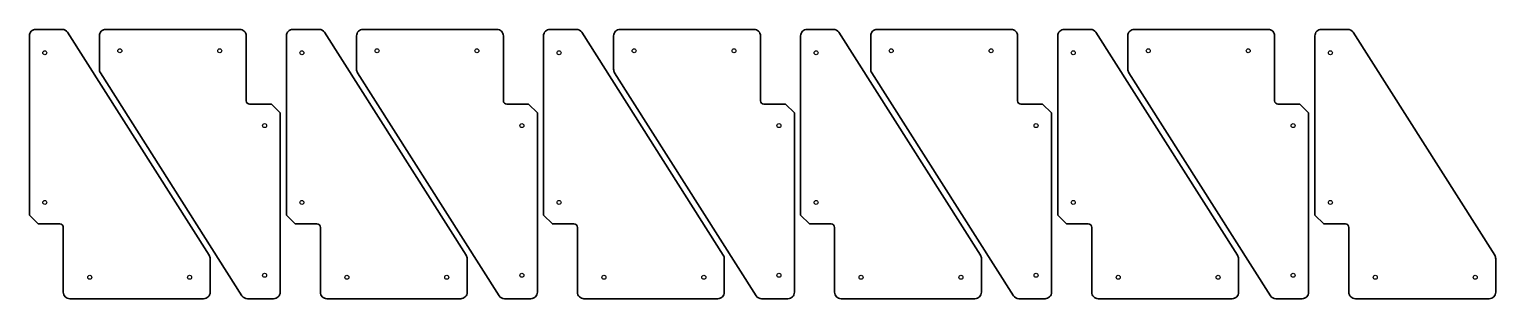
# Model space of a CAD drawing. Header units: millimetres. Extents: x 1270 to 2739, y 197 to 467.
import ezdxf

# ---------------------------------------------------------------- set-up
doc = ezdxf.new("R2010")
doc.units = ezdxf.units.MM

msp = doc.modelspace()

# ---------------------------------------------------------------- linework, layer by layer
at = {"lineweight": 30}
for points in [[(1277, 467.2, 0.414214), (1270.5, 460.7), (1270.5, 281.1), (1279.4, 272.2), (1301, 272.2, -0.414214), (1304.5, 268.7), (1304.5, 203.7, 0.414214), (1311, 197.2), (1445, 197.2, 0.414214), (1451.5, 203.7), (1451.5, 237.3, 0.144242), (1450.4, 240.8), (1308.7, 464.3, 0.254751), (1303.3, 467.2)], [(1515.1, 197.2, 0.414214), (1521.6, 203.7), (1521.6, 383.4), (1512.8, 392.2), (1491.1, 392.2, -0.414214), (1487.6, 395.7), (1487.6, 460.7, 0.414214), (1481.1, 467.2), (1347.1, 467.2, 0.414214), (1340.6, 460.7), (1340.6, 427.2, 0.144242), (1341.7, 423.7), (1483.4, 200.2, 0.254751), (1488.9, 197.2)], [(1534.4, 467.2, 0.414214), (1527.9, 460.7), (1527.9, 281.1), (1536.8, 272.2), (1558.4, 272.2, -0.414214), (1561.9, 268.7), (1561.9, 203.7, 0.414214), (1568.4, 197.2), (1702.4, 197.2, 0.414214), (1708.9, 203.7), (1708.9, 237.3, 0.144242), (1707.9, 240.8), (1566.1, 464.3, 0.254751), (1560.7, 467.2)], [(1772.6, 197.2, 0.414214), (1779.1, 203.7), (1779.1, 383.4), (1770.2, 392.2), (1748.6, 392.2, -0.414214), (1745.1, 395.7), (1745.1, 460.7, 0.414214), (1738.6, 467.2), (1604.6, 467.2, 0.414214), (1598.1, 460.7), (1598.1, 427.2, 0.144242), (1599.1, 423.7), (1740.8, 200.2, 0.254751), (1746.3, 197.2)], [(1791.8, 467.2, 0.414214), (1785.3, 460.7), (1785.3, 281.1), (1794.2, 272.2), (1815.8, 272.2, -0.414214), (1819.3, 268.7), (1819.3, 203.7, 0.414214), (1825.8, 197.2), (1959.8, 197.2, 0.414214), (1966.3, 203.7), (1966.3, 237.3, 0.144242), (1965.3, 240.8), (1823.6, 464.3, 0.254751), (1818.1, 467.2)], [(2030, 197.2, 0.414214), (2036.5, 203.7), (2036.5, 383.4), (2027.6, 392.2), (2006, 392.2, -0.414214), (2002.5, 395.7), (2002.5, 460.7, 0.414214), (1996, 467.2), (1862, 467.2, 0.414214), (1855.5, 460.7), (1855.5, 427.2, 0.144242), (1856.5, 423.7), (1998.2, 200.2, 0.254751), (2003.7, 197.2)], [(2049.2, 467.2, 0.414214), (2042.7, 460.7), (2042.7, 281.1), (2051.6, 272.2), (2073.2, 272.2, -0.414214), (2076.7, 268.7), (2076.7, 203.7, 0.414214), (2083.2, 197.2), (2217.2, 197.2, 0.414214), (2223.7, 203.7), (2223.7, 237.3, 0.144242), (2222.7, 240.8), (2081, 464.3, 0.254751), (2075.5, 467.2)], [(2287.4, 197.2, 0.414214), (2293.9, 203.7), (2293.9, 383.4), (2285, 392.2), (2263.4, 392.2, -0.414214), (2259.9, 395.7), (2259.9, 460.7, 0.414214), (2253.4, 467.2), (2119.4, 467.2, 0.414214), (2112.9, 460.7), (2112.9, 427.2, 0.144242), (2113.9, 423.7), (2255.7, 200.2, 0.254751), (2261.1, 197.2)], [(2306.7, 467.2, 0.414214), (2300.2, 460.7), (2300.2, 281.1), (2309, 272.2), (2330.7, 272.2, -0.414214), (2334.2, 268.7), (2334.2, 203.7, 0.414214), (2340.7, 197.2), (2474.7, 197.2, 0.414214), (2481.2, 203.7), (2481.2, 237.3, 0.144242), (2480.1, 240.8), (2338.4, 464.3, 0.254751), (2332.9, 467.2)], [(2544.8, 197.2, 0.414214), (2551.3, 203.7), (2551.3, 383.4), (2542.5, 392.2), (2520.8, 392.2, -0.414214), (2517.3, 395.7), (2517.3, 460.7, 0.414214), (2510.8, 467.2), (2376.8, 467.2, 0.414214), (2370.3, 460.7), (2370.3, 427.2, 0.144242), (2371.4, 423.7), (2513.1, 200.2, 0.254751), (2518.6, 197.2)], [(2564.1, 467.2, 0.414214), (2557.6, 460.7), (2557.6, 281.1), (2566.5, 272.2), (2588.1, 272.2, -0.414214), (2591.6, 268.7), (2591.6, 203.7, 0.414214), (2598.1, 197.2), (2732.1, 197.2, 0.414214), (2738.6, 203.7), (2738.6, 237.3, 0.144242), (2737.6, 240.8), (2595.8, 464.3, 0.254751), (2590.4, 467.2)]]:
    msp.add_lwpolyline(points, format="xyb", close=True, dxfattribs=at)
for centre in [(1286, 443.7), (1361.1, 445.7), (1461.1, 445.7), (1543.4, 443.7), (1618.6, 445.7), (1718.6, 445.7), (1800.8, 443.7), (1876, 445.7), (1976, 445.7), (2058.2, 443.7), (2133.4, 445.7), (2233.4, 445.7), (2315.7, 443.7), (2390.8, 445.7), (2490.8, 445.7), (2573.1, 443.7), (1506.1, 370.7), (1763.6, 370.7), (2021, 370.7), (2278.4, 370.7), (2535.8, 370.7), (1286, 293.7), (1543.4, 293.7), (1800.8, 293.7), (2058.2, 293.7), (2315.7, 293.7), (2573.1, 293.7), (1331, 218.7), (1431, 218.7), (1506.1, 220.7), (1588.4, 218.7), (1688.4, 218.7), (1763.6, 220.7), (1845.8, 218.7), (1945.8, 218.7), (2021, 220.7), (2103.2, 218.7), (2203.2, 218.7), (2278.4, 220.7), (2360.7, 218.7), (2460.7, 218.7), (2535.8, 220.7), (2618.1, 218.7), (2718.1, 218.7)]:
    msp.add_circle(centre, 2)

doc.saveas('drawing.dxf')
